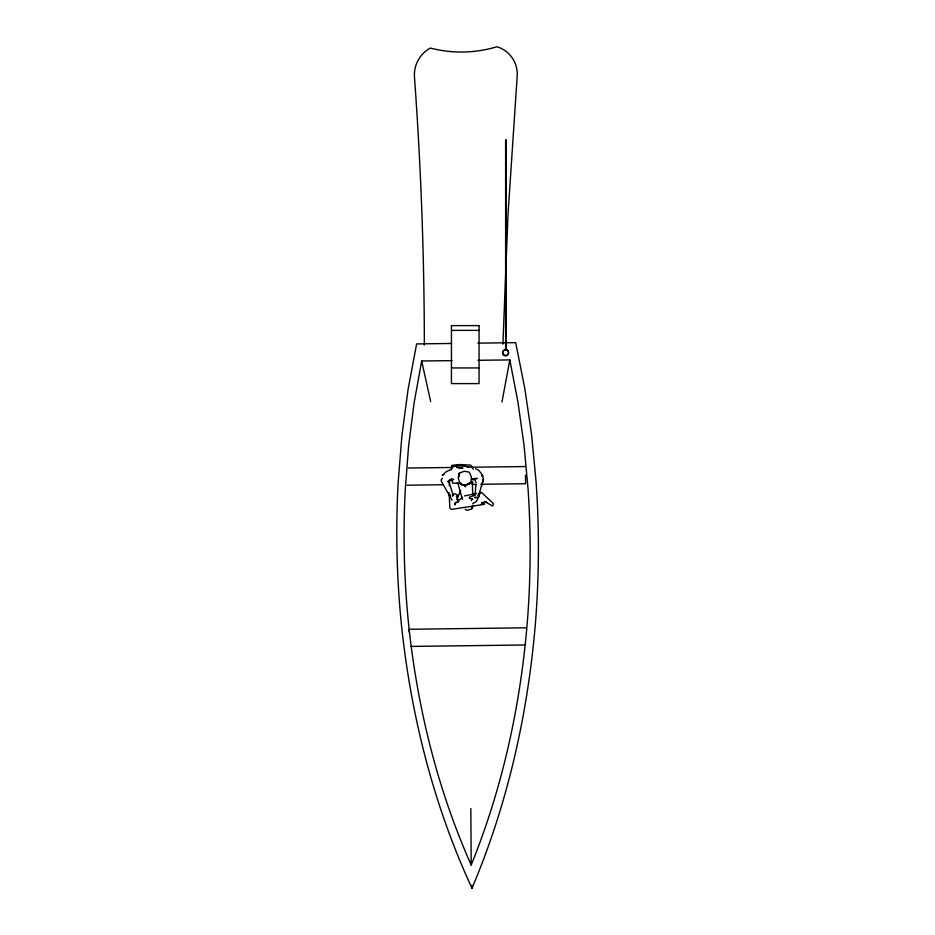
<?xml version="1.0" encoding="UTF-8"?>
<svg xmlns="http://www.w3.org/2000/svg" width="935" height="935" viewBox="0 0 935 935"><rect width="100%" height="100%" fill="white"/><g stroke="black" fill="none" stroke-linecap="round" stroke-linejoin="round"><path stroke-width="1.4" d="M502.913 344.15L508.009 214.547L517.172 76.413A28.599 28.599 0 0 0 496.964 46.75A123.011 123.011 0 0 1 430.322 48.059A30.621 30.621 0 0 0 414.474 77.149A3749.572 3749.572 0 0 1 424.35 345.097M475.88 484.914L475.015 495.971M449.232 485.604L449.665 480.555M458.734 476.967L459.786 472.876L464.333 471.263L469.23 472.14L471.369 476.92L470.901 482.682L465.642 485.394L461.703 484.54L460.043 483.512L458.185 477.937L459.249 473.145L458.91 475.74M452.014 360.63L421.673 361.003L414.065 403.207L408.583 446.24L405.252 489.835A885.048 885.048 0 0 0 408.315 621.448C416.846 705.177 436.89 788.006 471.182 865.004C502.901 787.001 520.795 703.821 527.492 619.999A913.811 913.811 0 0 0 528.03 488.561L524.021 445.048L517.943 402.073L509.82 359.905L478.03 360.302M501.955 402.073L509.82 359.905M451.406 469.662L452.014 466.997L456.151 465.91L452.072 466.74L451.36 469.545M473.063 505.648L471.941 508.57L473.052 505.262M482.565 482.25L483.442 478.334L481.654 475.483M481.455 486.305L483.29 479.515L478.369 496.543L479.9 492.079L479 496.485L476.359 501.487L472.654 503.614M461.808 484.61L466.507 484.868L470.901 482.682C469.884 485.651 462.65 483.477 465.314 486.632L465.922 484.762L461.808 484.61L460.043 483.512M473.087 505.543L472 508.792C470.258 509.283 466.284 511.328 465.198 509.248M451.582 343.472L416.624 343.916L408.069 389.498L401.886 435.979L398.111 483.079A919.012 919.012 0 0 0 401.477 625.223C411.038 715.859 433.641 805.409 471.988 888.25C507.553 804.275 527.808 714.34 535.393 623.587A948.885 948.885 0 0 0 536.071 481.63L531.583 434.623L524.769 388.224L515.676 342.677L477.808 343.145M455.824 502.329L454.761 504.958L455.333 503.427M456.876 499.711L460.604 490.536M453.685 479.141L453.393 479.819L449.454 480.204L451.874 479.246M471.228 500.786L472.07 499.056M442.419 478.264L441.18 479.819L441.355 481.338L452.096 500.225M450.728 479.293L449.174 480.929L449.116 482.343L453.066 494.954L452.4 496.193L453.206 494.229L455.45 494.031L458.279 495.398L456.373 496.181L458.769 501.931L454.983 502.901M477.82 495.328L481.467 492.406L493.481 503.638L492.651 506.022L484.47 501.452L486.714 502.375L481.595 502.539M451.348 479.62L452.026 479.082L447.655 481.677L451.991 479.351M457.308 501.429L462.568 497.338M465.314 486.632L465.922 484.762M474.325 495.468L469.3 497.198L469.674 498.565L472.117 498.507L472.771 499.43M451.36 469.241L446.287 471.719L442.161 475.284L444.067 474.676M465.186 485.323L466.6 484.669L464.473 484.844M464.601 495.889L476.733 493.411M475.938 497.7L477.259 497.443L474.384 497.549M472.315 478.907L477.317 478.451L472.806 478.743M482.939 503.848L484.342 504.316L451.313 509.423L449.922 508.208L449.057 492.64M451.64 465.385L460.371 464.52L470.667 465.139L473.262 469.265M469.253 482.764L473.052 482.179M451.734 479.211L452.657 483.126L461.13 483.301M408.361 468.014L451.71 467.477M471.93 467.219L525.388 466.553M407.134 485.207L443.248 484.751M472.152 484.388L476.488 484.33M480.812 484.283L525.599 483.722L525.493 475.132M526.171 627.806L409.144 629.278L409.179 632.13M410.804 646.424L524.932 644.986M451.441 330.371L479.059 330.371M451.441 367.946L479.059 367.946M481.128 504.047L484.342 504.316M472.537 467.325L466.436 466.588L468.564 467.033M506.384 349.748L504.853 349.748A3.086 3.086 0 0 0 502.831 354.049A3.086 3.086 0 0 0 507.436 355.23A3.086 3.086 0 0 0 507.728 350.485L506.384 349.748L507.728 350.485M456.864 483.36L457.764 483.488M463.573 484.903L465.104 485.195M475.611 468.797L478.743 470.258L483.103 475.892M474.583 479.188L476.067 482.612M462.463 499.489L457.858 482.916M421.673 361.003L430.673 401.559M471.731 885.375L471.988 888.25M472.678 495.106L472.374 482.25M470.843 808.541L471.182 865.004M506.022 139.642L506.022 350.204M505.625 139.701L505.625 350.251M508.289 352.027A2.758 2.758 0 0 1 508.289 353.453M508.009 354.12A2.758 2.758 0 0 1 503.673 354.692A2.758 2.758 0 0 1 504.245 350.344M504.912 350.076A2.758 2.758 0 0 1 506.338 350.076M507.004 350.344A2.758 2.758 0 0 1 508.009 351.361M450.121 495.047L449.747 495.889L450.121 495.047M460.897 465.501L456.116 465.548L465.677 465.981L460.99 465.513M479.059 325.614L451.441 325.614L451.441 383.595L479.059 383.595L479.059 325.614M459.424 467.745L456.759 467.336L462.895 468.318L459.424 467.745M472.841 479.269L471.953 478.58L473.052 480.041L472.841 479.269"/></g></svg>
